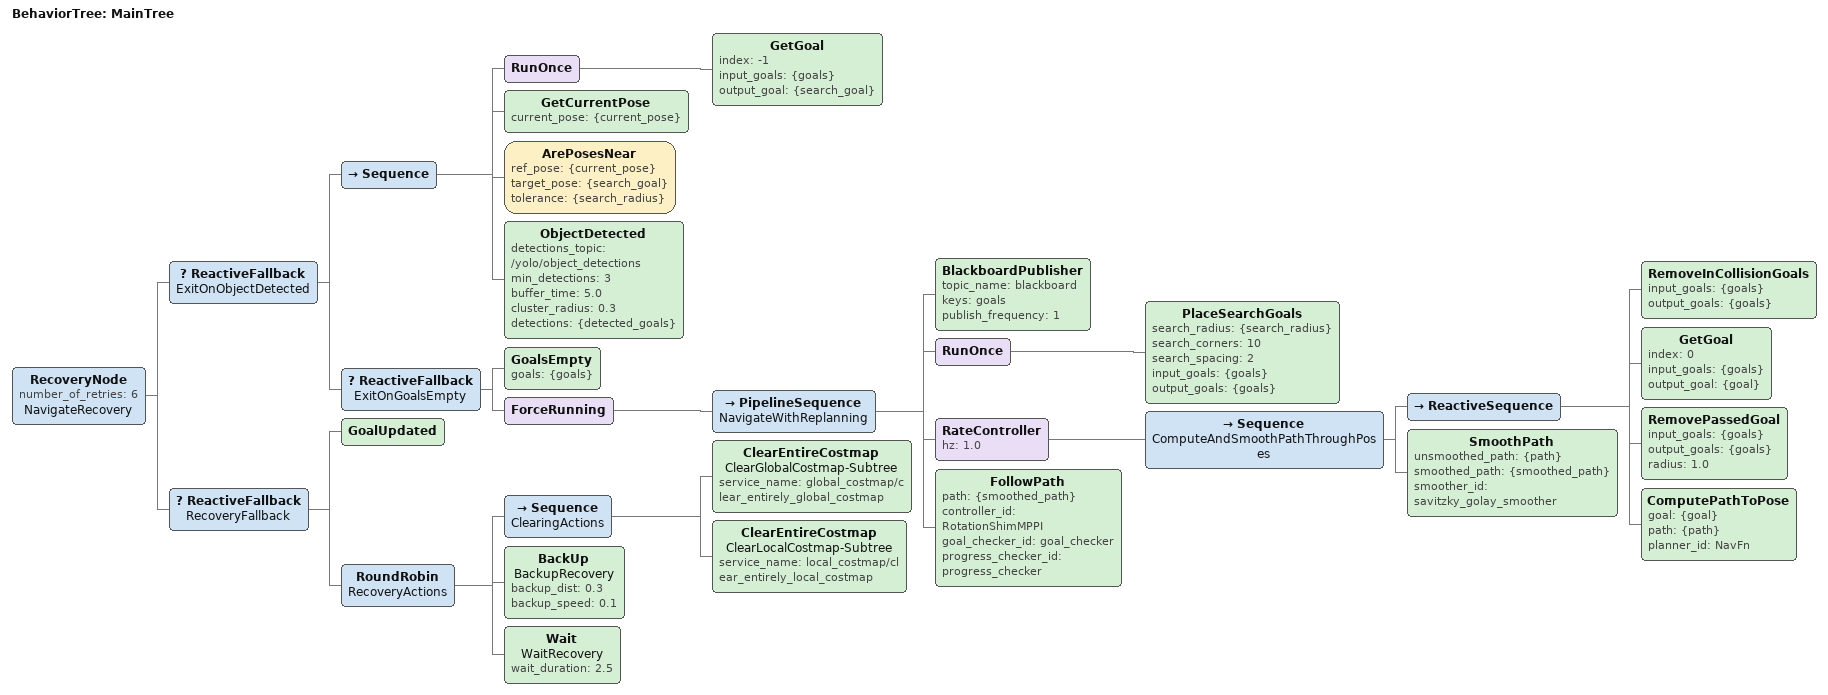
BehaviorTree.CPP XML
<root BTCPP_format="4" main_tree_to_execute="MainTree">
  <BehaviorTree ID="MainTree">
    <RecoveryNode number_of_retries="6" name="NavigateRecovery">

      <ReactiveFallback name="ExitOnObjectDetected">

        <Sequence>
          <RunOnce>
            <GetGoal index="-1" input_goals="{goals}" output_goal="{search_goal}"/>
          </RunOnce>
          <GetCurrentPose current_pose="{current_pose}"/>
          <ArePosesNear ref_pose="{current_pose}" target_pose="{search_goal}" tolerance="{search_radius}"/>
          <ObjectDetected detections_topic="/yolo/object_detections" min_detections="3" buffer_time="5.0" cluster_radius="0.3" detections="{detected_goals}"/>
        </Sequence>

        <ReactiveFallback name="ExitOnGoalsEmpty">
          <GoalsEmpty goals="{goals}"/>

          <ForceRunning>
            <PipelineSequence name="NavigateWithReplanning">
              <BlackboardPublisher topic_name="blackboard" keys="goals" publish_frequency="1"/>

              <RunOnce>
                <PlaceSearchGoals search_radius="{search_radius}" search_corners="10" search_spacing="2" input_goals="{goals}" output_goals="{goals}"/>
              </RunOnce>

              <RateController hz="1.0">
                <Sequence name="ComputeAndSmoothPathThroughPoses">
                  <ReactiveSequence>
                    <RemoveInCollisionGoals input_goals="{goals}" output_goals="{goals}"/>
                    <GetGoal index="0" input_goals="{goals}" output_goal="{goal}"/>
                    <RemovePassedGoal input_goals="{goals}" output_goals="{goals}" radius="1.0"/>
                    <ComputePathToPose goal="{goal}" path="{path}" planner_id="NavFn"/>
                  </ReactiveSequence>
                  <SmoothPath unsmoothed_path="{path}" smoothed_path="{smoothed_path}" smoother_id="savitzky_golay_smoother"/>
                </Sequence>
              </RateController>

              <FollowPath path="{smoothed_path}" controller_id="RotationShimMPPI" goal_checker_id="goal_checker" progress_checker_id="progress_checker"/>

            </PipelineSequence>
          </ForceRunning>
        </ReactiveFallback>

      </ReactiveFallback>

      <ReactiveFallback name="RecoveryFallback">
        <GoalUpdated/>
        <RoundRobin name="RecoveryActions">
          <Sequence name="ClearingActions">
            <ClearEntireCostmap name="ClearGlobalCostmap-Subtree" service_name="global_costmap/clear_entirely_global_costmap"/>
            <ClearEntireCostmap name="ClearLocalCostmap-Subtree" service_name="local_costmap/clear_entirely_local_costmap"/>
          </Sequence>
          <BackUp name="BackupRecovery" backup_dist="0.3" backup_speed="0.1"/>
          <Wait name="WaitRecovery" wait_duration="2.5"/>
        </RoundRobin>
      </ReactiveFallback>

    </RecoveryNode>
  </BehaviorTree>
</root>
